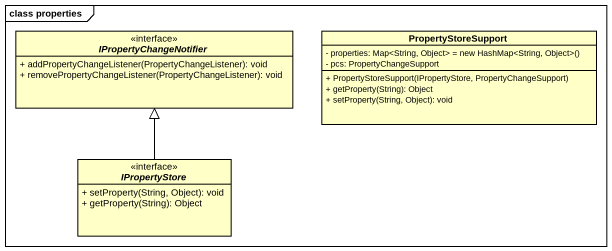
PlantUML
@startuml
mainframe class properties
hide circle
hide empty members
skinparam classAttributeIconSize 0
interface IPropertyChangeNotifier #FFFFC8 {
  + addPropertyChangeListener(PropertyChangeListener): void
  + removePropertyChangeListener(PropertyChangeListener): void
}
class PropertyStoreSupport #FFFFC8 {
  {field} - properties: Map<String, Object> = new HashMap<String, Object>()
  - pcs: PropertyChangeSupport
  + PropertyStoreSupport(IPropertyStore, PropertyChangeSupport)
  + getProperty(String): Object
  + setProperty(String, Object): void
}
interface IPropertyStore #FFFFC8 {
  + setProperty(String, Object): void
  + getProperty(String): Object
}
IPropertyStore -up-|> IPropertyChangeNotifier
@enduml
